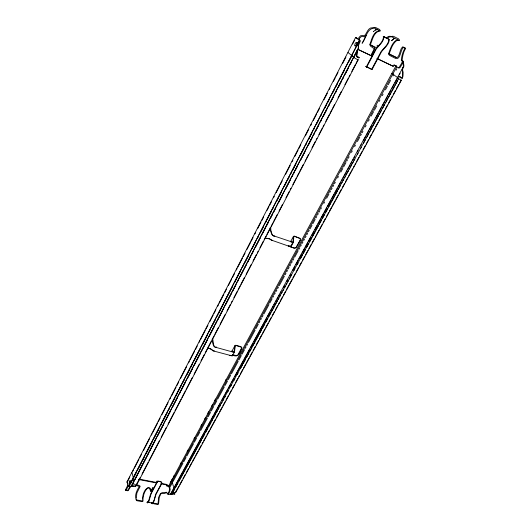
<?xml version="1.0" encoding="UTF-8"?>
<svg xmlns="http://www.w3.org/2000/svg" width="531" height="531" viewBox="0 0 531 531"><rect width="100%" height="100%" fill="white"/><g stroke="black" fill="none" stroke-linecap="round" stroke-linejoin="round"><path stroke-width="0.8" d="M142.474 499.24C142.686 494.958 144.113 489.078 148.521 487.438L150.313 488.354L150.943 490.969L152.921 487.431L153.034 487.976L150.811 491.733L149.463 488.162L147.658 488.002C144.107 491.354 142.905 496.346 142.919 501.085L141.551 501.549L136.852 500.7L136.175 499.857C134.409 495.118 136.898 490.392 139.348 486.436L136.228 485.427M272.449 240.284C273.166 241.326 271.275 239.547 270.319 239.368M357.376 38.703L359.261 40.031A1.586 0.637 -64.6 0 1 359.414 40.714L358.213 43.608L358.491 48.739L357.396 50.677L356.772 56.074L357.031 56.678L359.022 57.58L356.62 56.246M356.872 38.166L355.558 37.528L126.942 481.969L128.329 486.316A1.221 0.405 -77.8 0 0 128.562 486.648L358.996 41.537L359.109 40.568A1.586 0.637 -64.6 0 0 358.956 39.878M300.154 238.412L294.214 236.083L293.444 236.381L292.939 242.282L290.895 241.764L291.161 242.017L291.015 241.213L290.298 241.399M214.345 350.825C214.511 352.411 209.991 347.44 208.325 348.25M232.485 354.827C238.319 358.637 240.078 352.259 241.884 347.911L240.882 346.663L235.718 345.223L234.921 345.641L234.078 351.887L232.047 351.595L232.273 351.867L232.166 351.064L231.543 351.15M241.791 347.679L237.682 355.285M398.589 78.767L173.06 491.52L173.511 492.396L175.608 492.735L401.403 80.234M170.451 494.149L174.945 493.949L174.5 493.883M216.436 346.995C214.597 349.338 212.181 342.07 212.885 339.501M170.497 494.142L403.421 66.667L403.102 61.855A1.54 0.69 -63.4 0 0 402.916 61.171M274.779 235.996C273.306 237.755 270.08 231.41 270.81 228.423M131.94 472.484L133.374 477.933L132.863 478.657A1.892 1.162 26.8 0 0 133.022 479.526A2.356 1.454 26.7 0 1 133.454 481.929L134.064 484.863L136.281 485.347L136.401 484.564M358.996 41.537L358.04 43.051A4.739 3.352 56.1 0 0 357.821 44.976A5.522 3.923 55.8 0 1 357.21 50.239L356.573 56.658L358.631 57.919L359.328 57.766L358.345 57.122M391.719 36.818L399.173 40.515L399.392 39.891L398.622 38.882L393.431 36.307L392.124 36.281L391.719 36.818L390.212 36.261L388.42 36.393L386.083 38.239M126.577 489.257L125.548 489.575L125.343 490.153L126.059 490.465L126.624 489.788L127.506 490.737L128.163 490.677L130.918 486.19M365.912 36.081L362.109 43.276C366.078 38.644 366.722 27.904 374.66 28.176L379.731 30.692C373.081 31.395 371.74 39.606 369.775 44.664L370.426 46.038L374.275 48.839L371.249 54.806L371.607 55.078L374.853 48.387L374.694 47.558L370.897 45.188L370.519 44.338C372.556 39.427 373.957 31.375 380.468 30.891L379.466 29.371L375.351 27.386L370.472 28.024C367.233 29.623 366.808 33.606 364.346 35.856L362.859 35.484L360.542 35.789L358.83 37.661L358.684 39.407L359.593 40.436L357.589 45.248M147.279 502.266L147.585 502.976L148.985 500.932L151.262 493.458L157.209 482.294C155.948 480.031 161.982 481.351 161.623 483.15L155.663 494.281L154.202 499.91L152.291 503.547L151.72 503.634L151.202 502.87L147.525 502.2M127.241 482.075L129.836 477.03M132.823 471.229L133.58 469.749M134.343 468.276L138.89 459.434M139.653 457.961L141.545 454.277M143.443 450.593L149.51 438.798M151.408 435.115L152.165 433.641M152.921 432.168L157.475 423.326M158.231 421.853L160.13 418.169M162.021 414.479L168.095 402.69M169.986 399.007L170.75 397.533M171.506 396.06L176.053 387.212M176.816 385.738L178.708 382.054M180.606 378.371L186.673 366.582M188.571 362.899L189.328 361.419M190.085 359.945L194.638 351.104M195.395 349.63L197.293 345.947M199.191 342.263L199.948 340.789M200.705 339.316L205.258 330.468M206.015 328.994L207.913 325.311M209.805 321.627L213.223 314.996M213.98 313.522L215.878 309.839M217.77 306.148L218.526 304.675M219.29 303.201L223.836 294.36M224.6 292.886L226.491 289.203M228.39 285.519L231.801 278.881M232.558 277.408L234.456 273.724M236.355 270.04L237.111 268.567M237.868 267.093L242.421 258.252M243.178 256.778L245.076 253.088M246.975 249.404L250.386 242.773M251.143 241.3L253.041 237.616M254.933 233.932L255.696 232.459M257.588 228.775L261 222.137M261.763 220.664L263.655 216.98M267.073 210.349L268.965 206.665M269.728 205.192L271.62 201.508M273.518 197.817L274.275 196.344M276.173 192.66L279.585 186.029M280.341 184.556L282.24 180.872M285.651 174.241L290.205 165.393M292.096 161.709L292.86 160.236M294.751 156.552L298.17 149.921M298.926 148.448L300.825 144.757M305.371 135.916L308.783 129.285M310.681 125.601L311.438 124.128M313.336 120.444L316.748 113.807M317.505 112.333L319.403 108.649M323.956 99.808L327.368 93.177M329.266 89.487L330.023 88.013M333.435 81.382L335.333 77.699M336.09 76.225L337.988 72.541M342.535 63.693L345.947 57.063M352.617 44.106L354.449 40.555M125.343 490.153L127.838 485.062L128.456 485.294L128.821 486.781L129.431 486.33A4.321 0.378 8.9 0 0 131.21 486.263L133.507 486.157M126.059 490.465L128.27 485.752M128.88 486.622L358.04 43.051M128.602 486.369A1.221 0.405 -77.8 0 0 128.834 486.695L129.869 485.088M130.593 483.695L136.162 472.915M138.067 469.238L141.492 462.614M142.255 461.14L144.153 457.463M146.058 453.786L152.145 442.011M154.05 438.327L158.995 428.763M160.9 425.085L161.663 423.612M162.42 422.138L166.986 413.31M168.891 409.633L169.654 408.16M170.411 406.686L174.978 397.858M175.741 396.385L177.646 392.708M178.403 391.234L181.828 384.61M182.591 383.136L184.496 379.459M186.394 375.782L189.819 369.158M190.583 367.684L192.487 364.007M194.386 360.323L200.479 348.555M202.377 344.871L207.329 335.307M209.227 331.629L209.991 330.156M211.896 326.479L215.32 319.854M217.219 316.171L217.982 314.704M218.745 313.23L223.312 304.402M224.069 302.929L225.974 299.245M226.737 297.778L230.162 291.154M230.925 289.68L232.824 286.003M234.729 282.319L238.153 275.702M238.917 274.228L240.815 270.551M242.72 266.867L243.483 265.4M244.24 263.927L248.807 255.092M252.232 248.475L255.657 241.851M257.562 238.167L258.325 236.7M260.223 233.016L263.648 226.398M265.553 222.715L266.316 221.241M267.073 219.774L271.64 210.94M272.403 209.473L273.166 207.999M276.591 201.375L278.49 197.698M279.253 196.224L281.158 192.547M284.583 185.923L286.481 182.246M287.244 180.772L289.149 177.088M291.048 173.411L291.811 171.938M292.574 170.471L295.999 163.847M300.566 155.012L303.991 148.395M305.889 144.711L306.652 143.244M308.557 139.56L311.982 132.936M313.881 129.259L314.644 127.785M316.549 124.108L318.832 119.694M320.731 116.01L321.494 114.543M324.919 107.919L326.824 104.242M327.581 102.768L329.485 99.085M332.91 92.467L334.815 88.783M335.572 87.316L337.477 83.632M339.382 79.955L340.139 78.482M340.902 77.008L341.665 75.541M342.422 74.068L344.327 70.391M348.894 61.556L351.94 55.669M127.506 490.737L130.254 486.277M358.412 45.639L360.416 40.834L359.507 39.805L359.54 38.252L361.226 36.672L362.919 36.413L364.359 36.871L366.31 35.411M131.21 486.263L357.21 50.239M131.25 486.436L133.965 481.199M134.343 480.462L358.166 48.713M128.834 486.449L131.562 486.462L133.686 482.121M134.828 479.911L142.082 465.926M142.846 464.452L146.284 457.828M147.047 456.355L148.952 452.671M149.715 451.197L153.154 444.573M153.917 443.1L155.822 439.422M157.734 435.739L163.84 423.957M166.13 419.543L170.716 410.709M172.621 407.025L177.586 397.453M179.491 393.776L180.255 392.303M181.018 390.829L185.604 381.995M187.509 378.311L192.474 368.74M194.379 365.062L195.142 363.589M195.906 362.115L200.492 353.281M201.256 351.807L202.019 350.334M202.782 348.86L207.362 340.026M209.267 336.349L210.03 334.875M210.8 333.402L214.232 326.777M216.144 323.094L216.907 321.62M217.67 320.153L222.25 311.319M223.013 309.845L223.777 308.372M225.688 304.688L229.12 298.064M229.883 296.59L231.795 292.913M232.558 291.439L235.99 284.815M237.901 281.131L238.665 279.658M240.576 275.981L244.008 269.35M244.771 267.876L246.683 264.199M247.446 262.726L250.884 256.101M251.648 254.628L253.552 250.944M255.464 247.267L260.422 237.696M262.334 234.012L265.772 227.387M266.535 225.914L268.44 222.23M270.352 218.553L272.642 214.132M273.405 212.659L275.31 208.982M278.748 202.357L282.187 195.727M285.618 189.102L290.205 180.268M292.11 176.584L292.873 175.117M293.636 173.644L294.4 172.17M295.163 170.697L297.075 167.013M300.506 160.389L305.093 151.554M308.524 144.93L311.962 138.306M313.867 134.622L314.631 133.148M315.394 131.675L318.832 125.05M320.744 121.367L321.507 119.9M323.412 116.216L326.85 109.592M328.755 105.908L329.525 104.434M330.289 102.968L333.72 96.337M335.632 92.659L336.395 91.186M338.3 87.502L341.738 80.878M342.502 79.404L343.265 77.931M345.177 74.254L348.608 67.623M350.52 63.946L351.283 62.472M353.951 57.321L357.396 50.677M135.936 485.128L140.144 477.661M142.062 473.984L148.182 462.235M148.952 460.762L159.28 440.936M161.198 437.259L166.17 427.714M168.088 424.037L174.208 412.288M174.978 410.815L181.098 399.066M181.861 397.593L185.306 390.982M186.076 389.515L192.195 377.76M194.114 374.089L199.085 364.538M200.997 360.868L204.442 354.257M205.212 352.79L207.123 349.113M207.886 347.646L211.331 341.035M212.101 339.568L214.013 335.891M214.776 334.424L218.221 327.813M220.139 324.142L225.111 314.591M227.022 310.92L230.467 304.309M231.237 302.843L232.001 301.369M233.912 297.699L237.357 291.088M238.127 289.621L240.039 285.943M240.802 284.477L244.247 277.866M246.158 274.195L251.136 264.644M253.048 260.973L256.493 254.362M257.263 252.889L258.026 251.422M259.938 247.751L263.383 241.14M264.153 239.667L266.064 235.996M266.827 234.529L270.272 227.918M271.036 226.445L272.954 222.774M273.717 221.308L277.162 214.697M279.074 211.019L282.519 204.408M285.963 197.797L289.408 191.187M290.178 189.72L290.942 188.253M292.853 184.576L296.298 177.965M297.061 176.498L298.98 172.827M299.743 171.354L303.188 164.743M305.099 161.072L305.869 159.605M306.633 158.138L308.544 154.461M311.989 147.85L315.434 141.239M316.197 139.772L316.967 138.306M318.879 134.628L322.324 128.017M323.087 126.551L323.857 125.084M325.768 121.407L329.213 114.796M329.977 113.329L331.895 109.658M332.658 108.185L334.57 104.514M338.015 97.903L341.46 91.292M344.904 84.681L348.349 78.07M349.113 76.603L349.883 75.13M351.794 71.459L355.239 64.848M356.002 63.381L357.921 59.704M136.513 485.241L358.186 59.804M366.722 67.059L366.324 66.873L375.729 49.011C378.59 45.135 383.263 41.936 383.561 36.679L383.203 36.354L389.329 39.526C389.044 44.777 384.338 47.943 381.47 51.786L372.045 69.561L366.211 66.601L366.722 67.059L376.134 49.21C378.995 45.334 383.667 42.135 383.966 36.885L383.74 36.506L388.924 39.327C388.639 44.577 383.94 47.744 381.072 51.593L371.647 69.375M151.82 502.983L152.344 503.833L153.751 501.802L156.021 494.348L161.988 483.217L161.344 481.863L156.711 481.159L156.851 482.228L150.598 494.076L148.627 500.866L147.532 502.684L146.835 502.392L147.505 501.848L149.735 502.253M231.848 351.383L234.921 345.641M290.849 241.227L293.444 236.381M291.094 245.72L292.574 242.966M207.575 348.037L211.185 349.219L212.997 350.832L232.293 355.949L234.456 352.026L235.286 345.814L235.824 345.462L241.612 347.281M290.437 246.683L291.121 246.576L293.338 242.448L293.822 236.58L294.353 236.288L300.28 238.611L300.347 240.178L295.913 247.911L294.214 248.203L288.665 246.205L290.079 246.092M404.887 47.963C400.049 43.788 400.659 55.782 397.128 57.441L396.007 57.448L390.066 54.567L389.342 53.472C391.062 48.812 392.522 43.562 396.77 40.529L399.173 40.515M153.459 501.841L153.592 503.149L157.999 503.952L158.709 497.208L160.389 493.677L161.948 492.828L164.67 492.834L166.163 492.197L166.84 492.542L167.292 494.016L167.942 493.578C169.356 491.567 170.039 488.971 168.878 486.681L166.734 485.885L167.073 484.498L162.473 483.608M376.964 58.529L393.239 66.315L393.962 64.974L398.177 67.762L399.252 67.178L401.834 62.957L402.306 61.111L401.303 60.056C401.735 55.934 402.757 51.733 405.06 48.155L405.657 48.427C403.294 51.985 402.578 56.332 402.08 60.434L403.082 61.49L402.611 63.328L400.029 67.55L398.954 68.134L398.243 67.689M405.657 48.427C401.011 43.9 401.303 57.116 397.553 58.456L395.774 58.536L389.442 55.324L388.453 54.003C390.298 49.177 391.593 43.622 396.02 40.436L397.5 40.157M296.404 247.041L300.214 239.979M170.225 482.772L172.548 478.477M173.338 477.024L174.128 475.564M180.228 464.286L181.011 462.826M187.138 451.516L187.921 450.056M194.027 438.765L194.817 437.312M200.93 426.008L201.72 424.554M204.681 419.078L205.47 417.625M207.833 413.251L208.623 411.79M211.577 406.334L212.367 404.874M214.73 400.507L215.52 399.046M225.376 380.827L226.16 379.373M168.44 486.363L396.159 65.479M169.137 486.947L396.823 66.614M169.973 487.192L172.263 482.971M173.04 481.544L182.91 463.337M183.699 461.884L186.069 457.516M186.859 456.056L193.569 443.684M194.359 442.223L196.729 437.856M197.519 436.402L199.888 432.028M200.678 430.575L207.389 418.196M208.179 416.742L210.548 412.375M211.338 410.914L213.708 406.547M214.497 405.093L216.86 400.726M217.65 399.266L224.367 386.893M225.157 385.433L227.527 381.066M228.31 379.612L230.68 375.238M231.47 373.784L238.187 361.405M238.977 359.952L241.339 355.584M242.129 354.124L244.499 349.756M245.289 348.303L246.079 346.843M246.869 345.389L247.658 343.935M248.448 342.475L255.159 330.096M255.949 328.643L258.318 324.275M259.108 322.821L259.898 321.361M260.688 319.908L261.478 318.447M262.268 316.994L263.057 315.54M263.847 314.08L268.978 304.615M269.768 303.161L272.137 298.794M272.927 297.333L273.717 295.88M274.507 294.426L275.297 292.966M276.087 291.512L276.877 290.052M277.667 288.599L278.456 287.145M279.246 285.685L284.377 276.22M285.167 274.766L285.957 273.306M286.747 271.852L287.536 270.398M288.326 268.938L289.116 267.485M289.906 266.031L290.696 264.571M291.486 263.117L292.276 261.657M293.066 260.203L293.855 258.75M294.645 257.289L298.196 250.738M298.986 249.285L299.776 247.824M300.566 246.371L301.356 244.91M302.146 243.457L302.935 242.003M303.725 240.543L304.515 239.089M305.305 237.629L306.095 236.176M306.885 234.722L307.675 233.262M308.458 231.808L309.248 230.354M310.038 228.894L312.016 225.257M312.805 223.797L315.175 219.429M315.965 217.975L316.755 216.515M317.545 215.062L318.334 213.608M319.124 212.148L319.908 210.694M320.697 209.234L321.487 207.78M323.857 203.413L324.647 201.959M326.625 198.315L328.994 193.948M329.784 192.494L330.574 191.034M331.357 189.58L332.147 188.12M332.937 186.666L333.727 185.213M334.517 183.753L335.307 182.299M337.676 177.931L338.466 176.471M340.836 172.104L342.807 168.466M343.597 167.006L345.966 162.639M346.756 161.185L347.546 159.725M348.336 158.271L349.126 156.818M351.495 152.443L352.285 150.99M354.655 146.622L355.445 145.169M357.416 141.525L359.786 137.157M360.576 135.697L361.365 134.243M362.155 132.79L362.945 131.33M365.315 126.962L366.105 125.508M368.474 121.141L369.264 119.681M371.235 116.043L373.605 111.676M374.395 110.216L376.764 105.848M379.134 101.481L379.924 100.027M382.293 95.653L383.083 94.199M385.453 89.832L387.424 86.188M388.214 84.734L390.584 80.367M392.953 75.999L393.743 74.539M396.086 70.211L396.869 68.771M170.849 494.022L176 484.577M176.79 483.124L179.173 478.756M179.963 477.296L182.345 472.929M183.142 471.475L200.99 438.719M201.787 437.265L204.169 432.898M204.959 431.437L207.342 427.07M208.132 425.616L210.515 421.249M211.311 419.795L213.688 415.428M214.484 413.968L216.86 409.6M217.657 408.147L220.04 403.779M222.024 400.142L224.401 395.774M225.197 394.314L227.573 389.946M228.37 388.493L230.753 384.125M231.543 382.672L233.925 378.304M234.715 376.844L237.098 372.477M237.895 371.023L240.271 366.655M241.067 365.202L243.444 360.834M244.24 359.374L246.623 355.007M247.413 353.553L249.796 349.186M250.586 347.732L252.968 343.365M253.765 341.904L266.854 317.883M267.651 316.43L270.027 312.062M270.823 310.608L271.62 309.148M272.41 307.695L273.206 306.241M273.996 304.781L274.792 303.327M275.582 301.873L276.379 300.413M277.169 298.96L277.965 297.506M278.762 296.046L279.552 294.592M280.348 293.139L281.138 291.678M283.521 287.311L284.311 285.857M286.694 281.49L287.49 280.036M289.866 275.669L290.663 274.208M292.647 270.571L295.024 266.204M295.82 264.75L298.203 260.382M298.993 258.922L301.376 254.555M302.166 253.101L304.548 248.734M305.345 247.28L307.721 242.913M308.518 241.452L310.894 237.085M311.69 235.631L314.073 231.264M314.863 229.81L317.246 225.443M318.036 223.982L320.419 219.615M321.215 218.161L323.591 213.794M324.388 212.34L326.764 207.973M327.561 206.513L331.132 199.961M331.921 198.508L334.304 194.14M335.101 192.687L337.477 188.319M338.274 186.859L340.656 182.491M341.446 181.038L342.243 179.584M343.033 178.124L343.829 176.67M344.619 175.217L345.415 173.756M346.205 172.303L347.002 170.849M347.798 169.389L348.588 167.935M349.385 166.482L350.175 165.022M350.971 163.568L351.761 162.114M352.557 160.654L353.347 159.2M354.144 157.747L354.934 156.287M357.317 151.919L358.113 150.465M360.489 146.098L361.286 144.644M363.27 141L365.647 136.633M366.443 135.179L368.826 130.812M369.616 129.358L371.999 124.991M372.789 123.531L375.171 119.163M375.968 117.709L378.344 113.342M379.141 111.888L381.517 107.521M382.313 106.061L384.696 101.693M385.486 100.24L387.869 95.872M388.659 94.418L391.042 90.051M391.838 88.591L394.214 84.223M395.011 82.77L397.394 78.402M398.555 76.265L397.905 77.559M399.325 74.858L400.089 73.451M402.013 69.926L402.777 68.519M174.911 488.759L173.252 491.825L173.783 492.303M175.701 487.299L178.091 482.931M178.881 481.478L201.534 439.973M202.331 438.52L204.714 434.152M205.51 432.692L207.893 428.325M208.69 426.871L211.072 422.503M211.869 421.043L212.659 419.59M213.455 418.136L214.252 416.676M215.048 415.222L215.838 413.762M216.635 412.308L217.431 410.855M218.221 409.394L219.018 407.941M219.814 406.487L220.611 405.027M221.4 403.573L222.197 402.113M222.993 400.659L223.79 399.206M224.58 397.746L225.376 396.292M227.759 391.924L228.556 390.464M230.939 386.097L231.735 384.643M234.118 380.276L234.914 378.815M237.297 374.448L238.094 372.994M240.477 368.627L242.468 364.983M243.258 363.529L245.641 359.162M246.437 357.702L248.82 353.334M249.616 351.88L251.999 347.513M252.796 346.053L255.179 341.685M255.975 340.232L258.358 335.857M259.155 334.404L261.537 330.036M262.334 328.583L264.717 324.209M265.513 322.755L267.896 318.388M268.693 316.927L271.075 312.56M271.872 311.106L274.255 306.739M275.051 305.279L277.434 300.911M278.231 299.457L279.021 298.004M279.817 296.544L280.614 295.09M281.41 293.63L282.2 292.176M282.996 290.722L283.793 289.262M284.589 287.809L285.379 286.348M286.176 284.895L286.972 283.441M287.769 281.981L288.559 280.527M289.355 279.074L290.152 277.613M290.948 276.16L291.738 274.7M294.128 270.332L294.917 268.878M297.3 264.511L298.097 263.051M300.48 258.683L302.471 255.046M303.267 253.586L305.65 249.218M306.44 247.765L308.83 243.397M309.619 241.937L312.009 237.569M312.799 236.116L315.188 231.748M315.978 230.288L318.368 225.921M319.158 224.467L321.547 220.1M322.337 218.639L324.72 214.272M325.516 212.818L327.899 208.444M328.696 206.99L331.078 202.623M331.875 201.169L334.258 196.795M335.054 195.342L337.437 190.974M338.234 189.514L340.617 185.146M341.413 183.693L342.21 182.239M342.999 180.779L343.796 179.325M344.592 177.865L345.389 176.411M346.179 174.958L346.975 173.498M347.772 172.044L348.568 170.584M349.358 169.13L350.155 167.677M350.951 166.216L351.748 164.763M352.538 163.309L353.334 161.849M354.131 160.395L354.927 158.935M357.31 154.567L358.1 153.114M360.489 148.746L361.279 147.286M363.27 143.649L365.653 139.281M366.45 137.821L368.833 133.454M369.629 132L372.012 127.632M372.808 126.172L375.191 121.805M375.988 120.351L378.371 115.984M379.167 114.523L381.55 110.156M382.347 108.702L384.729 104.335M385.519 102.875L387.909 98.507M388.699 97.054L391.088 92.679M391.878 91.226L394.267 86.858M395.057 85.405L397.447 81.031M178.967 486.004L175.21 492.576M179.763 484.551L182.153 480.183M182.949 478.73L185.339 474.369M186.135 472.915L188.525 468.548M189.321 467.094L191.711 462.727M192.507 461.273L194.897 456.912M195.687 455.452L198.076 451.091M198.873 449.638L201.262 445.27M202.059 443.816L202.855 442.363M203.652 440.909L206.041 436.542M206.838 435.088L209.227 430.727M210.024 429.267L215.599 419.085M216.396 417.632L218.779 413.271M219.575 411.81L221.965 407.45M222.761 405.996L225.151 401.628M225.947 400.175L228.337 395.807M229.133 394.354L231.523 389.993M232.319 388.539L234.709 384.172M235.505 382.718L237.895 378.351M238.691 376.897L239.488 375.444M240.284 373.99L242.667 369.622M243.463 368.169L245.853 363.808M246.649 362.354L249.039 357.987M249.835 356.533L252.225 352.166M253.021 350.712L255.411 346.351M256.207 344.891L258.597 340.53M259.393 339.077L261.783 334.709M262.579 333.256L264.962 328.895M265.759 327.435L268.148 323.074M268.945 321.62L271.334 317.253M272.131 315.799L274.52 311.438M275.317 309.978L277.706 305.617M278.503 304.163L279.299 302.71M280.096 301.25L282.485 296.889M283.282 295.435L285.665 291.068M286.461 289.614L292.037 279.432M292.833 277.978L295.223 273.611M296.019 272.157L298.409 267.79M299.205 266.336L301.595 261.975M302.391 260.522L304.781 256.154M305.577 254.701L307.96 250.333M308.757 248.88L311.146 244.519M311.943 243.065L314.332 238.698M315.129 237.244L315.925 235.791M316.722 234.337L319.111 229.969M319.908 228.516L322.297 224.148M323.094 222.695L325.483 218.334M326.28 216.874L328.669 212.513M329.466 211.059L331.848 206.692M332.645 205.238L335.034 200.877M335.831 199.417L338.22 195.056M339.017 193.603L341.406 189.235M342.203 187.782L344.592 183.421M345.389 181.96L347.778 177.6M348.575 176.146L350.964 171.779M351.761 170.325L352.551 168.871M353.347 167.418L354.144 165.957M354.94 164.504L355.737 163.05M356.533 161.597L358.923 157.229M359.719 155.775L362.109 151.415M362.905 149.961L365.295 145.594M366.091 144.14L368.481 139.772M369.277 138.319L371.667 133.958M372.463 132.504L374.846 128.137M375.643 126.683L378.032 122.316M378.829 120.862L381.218 116.501M382.015 115.041L384.404 110.68M385.201 109.227L387.59 104.859M388.387 103.406L390.776 99.045M391.573 97.585L392.369 96.131M393.166 94.677L395.555 90.316M396.352 88.856L398.735 84.495M399.531 83.042L401.124 80.128M403.421 66.667C400.44 69.209 405.817 81.608 399.923 76.856M133.122 478.803L133.6 478.119M129.683 481.524L130.314 480.714L130.347 483.091L129.717 483.9M234.456 352.026L233.74 352.272L214.955 347.108C212.075 345.9 213.435 341.785 212.513 339.468L212.221 339.117M293.338 242.448L272.675 235.485L271.507 233.972L270.113 227.985M373.658 31.395L373.32 31.707L375.855 29.583M376.844 46.038L377.773 45.228M393.776 38.809L391.5 40.721L394.221 38.444M387.424 38.391L389.117 37.017L390.823 36.845M129.551 486.92L130.168 486.469M167.995 494.149L169.608 491.938L170.232 489.263L169.309 486.316L166.615 485.347L166.734 485.885M126.942 481.969L127.613 481.902M174.599 493.943L172.814 493.511L172.801 492.914M166.78 492.416L165.26 493.166L161.955 493.233L160.933 493.724L159.287 497.262L158.543 504.131L157.528 504.45L153.957 503.833L152.968 503.122M295.787 247.705L294.088 248.004L271.155 240.025L269.111 238.545L265.321 238.153M173.06 491.52L173.398 491.394M172.681 492.702L172.283 493.14L173.239 493.604M129.146 486.489L129.518 486.449M231.675 355.704L232.107 355.551M375.284 30.088L377.136 29.663M131.522 486.29L133.321 486.15M136.175 499.857L142.919 501.085M168.805 494.129L168.194 494.095A1.195 0.445 -78.5 0 1 167.929 493.77M135.232 486.469L135.617 486.157M171.858 480.309L172.827 480.635M171.413 480.867L172.681 480.794L172.363 482.274L173.133 485.56L174.102 486.794L174.015 489.011M172.947 494.089L172.708 494.082A4.195 0.358 8.6 0 0 170.803 494.182L169.966 494.169M168.5 494.082L170.345 494.222M236.063 355.597L236.886 355.617M356.407 42.58L357.303 42.639L357.084 44.352L355.969 45.998L355.073 45.931M265.666 238.286L270 238.977M133.42 486.111L133.898 486.177M288.253 246.079L288.804 246.178M133.752 486.19L135.817 486.582L135.704 485.898M138.531 479.506L156.048 482.885M160.827 483.801L167.192 485.029M156.851 482.228L157.209 482.294M161.623 483.15L161.988 483.217M139.155 479.108L156.001 482.36M136.075 484.776L139.029 485.374L140.211 486.27L136.825 493.126L136.421 498.138M348.004 52.496L352.352 56.007M233.852 354.993L235.326 355.398M358.219 59.89L355.173 58.41L352.146 55.934M289.222 246.099L290.311 246.47L290.623 246.099M401.436 80.307L398.303 78.674M391.732 73.298L398.144 78.017M151.222 502.518L151.561 502.678M394.155 64.968L396.405 66.103M357.881 49.303L371.68 55.901M377.236 58.563L393.239 66.315M357.721 49.33L371.78 56.054M370.074 44.617L376.101 47.571M388.619 53.644L396.723 57.567M392.562 73.583L393.199 73.928M402.651 46.94L403.507 47.392M357.031 38.298L357.555 38.551M357.23 38.378L355.909 37.708L356.381 38.073M357.761 38.909L355.558 37.528M401.416 77.446L399.425 76.617L400.474 77.718L402.478 78.396L403.162 72.183A5.317 3.697 58.6 0 1 403.653 67.012A4.606 3.206 58.2 0 0 403.832 65.127L403.394 62.001A1.54 0.69 -63.4 0 0 403.208 61.311L401.595 60.149M372.045 69.561L365.733 66.362L366.324 66.873M288.366 246.152L288.937 246.165L288.672 245.906M290.789 246.032L291.121 246.576M229.817 355.438L230.062 355.71L230.076 355.266M127.334 482.898L128.19 484M136.168 484.617L136.321 485.002M232.286 354.973L232.492 355.697M174.248 486.628A1.852 1.115 29.1 0 1 174.473 487.305M174.015 488.215A2.303 1.387 29.3 0 1 174.447 487.491M168.46 494.149A1.195 0.445 -78.5 0 1 168.347 494.115M356.852 42.507L356.64 44.153L355.564 45.732L354.708 45.666L354.92 44.027L355.989 42.453L356.852 42.507M130.254 481.451L129.358 483.768L129.332 481.484L129.936 480.708L130.254 481.451"/></g></svg>
